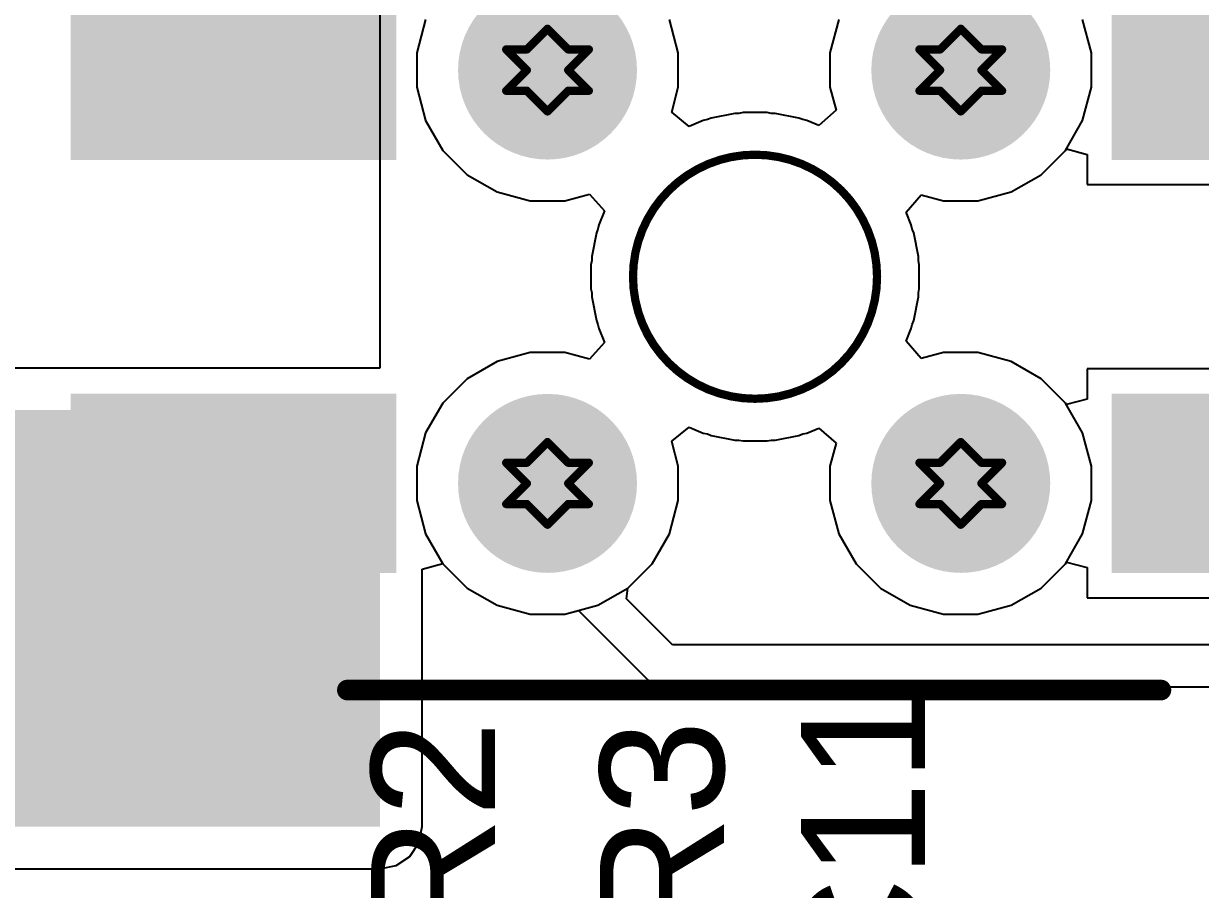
# Model space of a CAD drawing. Header units: inches. Extents: x -1 to 9.6, y 0 to 3.9.
# Drawn here: x 0.2859 to 0.5707, y 0.34 to 0.5495 of the extents above; entities that cross this region are included whole.
import ezdxf

# ---------------------------------------------------------------- set-up
doc = ezdxf.new("R2010")
doc.units = ezdxf.units.IN
doc.header["$MEASUREMENT"] = 0
for name, color, linetype in [('Board Outline', 216, 'Continuous'), ('Bottom Layer', 5, 'Continuous'), ('Bottom Solder', 6, 'Continuous'), ('Drill Drawing', 1, 'Continuous'), ('Multi-Layer', 9, 'Continuous'), ('Pad Holes', 156, 'Continuous'), ('Top Layer', 1, 'Continuous'), ('Top Overlay', 2, 'Continuous'), ('Top Paste', 8, 'Continuous'), ('Top Solder', 216, 'Continuous')]:
    doc.layers.add(name, color=color, linetype=linetype)
doc.styles.add('Arial', font='', dxfattribs={"height": 0.2})
doc.styles.get('Arial').set_extended_font_data('Arial')

# ---------------------------------------------------------------- blocks, each defined once
blk = doc.blocks.new('610010243021_42')
at = {"layer": 'Bottom Solder'}
h = blk.add_hatch(color=6, dxfattribs=at)
edge = h.paths.add_edge_path()
edge.add_arc((-0.05, 0.2), 0.004, 0, 360)
h = blk.add_hatch(color=6, dxfattribs=at)
edge = h.paths.add_edge_path()
edge.add_arc((0.05, 0.2), 0.004, 0, 360)
h = blk.add_hatch(color=6, dxfattribs=at)
edge = h.paths.add_edge_path()
edge.add_arc((-0.05, 0.1), 0.004, 0, 360)
h = blk.add_hatch(color=6, dxfattribs=at)
edge = h.paths.add_edge_path()
edge.add_arc((0.05, 0.1), 0.004, 0, 360)
at = {"layer": 'Pad Holes'}
h = blk.add_hatch(color=7, dxfattribs=at)
edge = h.paths.add_edge_path()
edge.add_arc((-0.05, 0.2), 0.02165, 0, 360)
h = blk.add_hatch(color=7, dxfattribs=at)
edge = h.paths.add_edge_path()
edge.add_arc((0.05, 0.2), 0.02165, 0, 360)
h = blk.add_hatch(color=7, dxfattribs=at)
edge = h.paths.add_edge_path()
edge.add_arc((-0.05, 0.1), 0.02165, 0, 360)
h = blk.add_hatch(color=7, dxfattribs=at)
edge = h.paths.add_edge_path()
edge.add_arc((0.05, 0.1), 0.02165, 0, 360)
at = {"layer": 'Top Layer'}
for points in [[(-0.16142, 0.18228), (-0.16142, 0.21772), (-0.09055, 0.21772), (-0.09055, 0.18228)], [(0.09055, 0.18228), (0.09055, 0.21772), (0.16142, 0.21772), (0.16142, 0.18228)], [(-0.16142, 0.08228), (-0.16142, 0.11772), (-0.09055, 0.11772), (-0.09055, 0.08228)], [(0.09055, 0.08228), (0.09055, 0.11772), (0.16142, 0.11772), (0.16142, 0.08228)]]:
    blk.add_hatch(color=1, dxfattribs=at).paths.add_polyline_path(points)
at = {"layer": 'Top Paste'}
for points in [[(-0.16142, 0.18228), (-0.16142, 0.21772), (-0.09055, 0.21772), (-0.09055, 0.18228)], [(0.09055, 0.18228), (0.09055, 0.21772), (0.16142, 0.21772), (0.16142, 0.18228)], [(-0.16142, 0.08228), (-0.16142, 0.11772), (-0.09055, 0.11772), (-0.09055, 0.08228)], [(0.09055, 0.08228), (0.09055, 0.11772), (0.16142, 0.11772), (0.16142, 0.08228)]]:
    blk.add_hatch(color=8, dxfattribs=at).paths.add_polyline_path(points)
at = {"layer": 'Top Solder'}
for points in [[(-0.16542, 0.17828), (-0.16542, 0.22172), (-0.08655, 0.22172), (-0.08655, 0.17828)], [(0.08655, 0.17828), (0.08655, 0.22172), (0.16542, 0.22172), (0.16542, 0.17828)], [(-0.16542, 0.07828), (-0.16542, 0.12172), (-0.08655, 0.12172), (-0.08655, 0.07828)], [(0.08655, 0.07828), (0.08655, 0.12172), (0.16542, 0.12172), (0.16542, 0.07828)]]:
    blk.add_hatch(color=216, dxfattribs=at).paths.add_polyline_path(points)
h = blk.add_hatch(color=216, dxfattribs=at)
edge = h.paths.add_edge_path()
edge.add_arc((-0.05, 0.2), 0.004, 0, 360)
h = blk.add_hatch(color=216, dxfattribs=at)
edge = h.paths.add_edge_path()
edge.add_arc((0.05, 0.2), 0.004, 0, 360)
h = blk.add_hatch(color=216, dxfattribs=at)
edge = h.paths.add_edge_path()
edge.add_arc((-0.05, 0.1), 0.004, 0, 360)
h = blk.add_hatch(color=216, dxfattribs=at)
edge = h.paths.add_edge_path()
edge.add_arc((0.05, 0.1), 0.004, 0, 360)
at = {"layer": 'Top Overlay'}
for points in [[(0, 0.25, 0.005, 0.005, 0), (-0.09843, 0.25, 0.005, 0.005, 0)], [(0.09843, 0.25, 0.005, 0.005, 0), (0, 0.25, 0.005, 0.005, 0)]]:
    blk.add_lwpolyline(points, format="xyseb", dxfattribs=at)
for points in [[(-0.09968, 0.25, 0.0025, 0.0025, 1), (-0.09718, 0.25, 0.0025, 0.0025, 1)], [(-0.00125, 0.25, 0.0025, 0.0025, 1), (0.00125, 0.25, 0.0025, 0.0025, 1)], [(-0.00125, 0.25, 0.0025, 0.0025, 1), (0.00125, 0.25, 0.0025, 0.0025, 1)], [(0.09718, 0.25, 0.0025, 0.0025, 1), (0.09968, 0.25, 0.0025, 0.0025, 1)]]:
    blk.add_lwpolyline(points, format="xyseb", close=True, dxfattribs=at)

msp = doc.modelspace()

# ---------------------------------------------------------------- hatches: boundary and pattern name
at = {"layer": 'Top Layer'}
msp.add_hatch(color=1, dxfattribs=at).paths.add_polyline_path([(0.24001, 0.35518), (0.37218, 0.35518), (0.37218, 0.45595), (0.24001, 0.45595)])

# ---------------------------------------------------------------- linework, layer by layer
at = {"layer": 'Board Outline'}
for points in [[(0.49247, 0.48823, 0.002, 0.002, 1), (0.43342, 0.48823, 0.002, 0.002, 1)], [(0.43292, 0.48823, 0.001, 0.001, 1), (0.43392, 0.48823, 0.001, 0.001, 1)], [(0.49197, 0.48823, 0.001, 0.001, 1), (0.49297, 0.48823, 0.001, 0.001, 1)]]:
    msp.add_lwpolyline(points, format="xyseb", close=True, dxfattribs=at)
at = {"layer": 'Bottom Layer'}
for p, q in [((0.38323, 0.55045), (0.38107, 0.5424)), ((0.44438, 0.5424), (0.44222, 0.55045)), ((0.48323, 0.55045), (0.48107, 0.5424)), ((0.54438, 0.5424), (0.54222, 0.55045)), ((0.38107, 0.5424), (0.38107, 0.53407)), ((0.44438, 0.53407), (0.44438, 0.5424)), ((0.48107, 0.5424), (0.48107, 0.53407)), ((0.54438, 0.53407), (0.54438, 0.5424)), ((0.38107, 0.53407), (0.38323, 0.52601)), ((0.44278, 0.52807), (0.44438, 0.53407)), ((0.48107, 0.53407), (0.48256, 0.52852)), ((0.54222, 0.52601), (0.54438, 0.53407)), ((0.44279, 0.52806), (0.44278, 0.52807)), ((0.44697, 0.52461), (0.44279, 0.52806)), ((0.45805, 0.52776), (0.45234, 0.52663)), ((0.45905, 0.52776), (0.45805, 0.52776)), ((0.46004, 0.52796), (0.45905, 0.52776)), ((0.46586, 0.52796), (0.46004, 0.52796)), ((0.46684, 0.52776), (0.46586, 0.52796)), ((0.46784, 0.52776), (0.46684, 0.52776)), ((0.47355, 0.52663), (0.46784, 0.52776)), ((0.48256, 0.52852), (0.47837, 0.52484)), ((0.38323, 0.52601), (0.3874, 0.5188)), ((0.45043, 0.52604), (0.44697, 0.52461)), ((0.45142, 0.52624), (0.45043, 0.52604)), ((0.45234, 0.52663), (0.45142, 0.52624)), ((0.47448, 0.52624), (0.47355, 0.52663)), ((0.47546, 0.52604), (0.47448, 0.52624)), ((0.47837, 0.52484), (0.47546, 0.52604)), ((0.53806, 0.5188), (0.54222, 0.52601)), ((0.3874, 0.5188), (0.39329, 0.5129)), ((0.53216, 0.5129), (0.53806, 0.5188)), ((0.39329, 0.5129), (0.40051, 0.50874)), ((0.52494, 0.50874), (0.53216, 0.5129)), ((0.40051, 0.50874), (0.40856, 0.50658)), ((0.41689, 0.50658), (0.42289, 0.50819)), ((0.42289, 0.50819), (0.42654, 0.50414)), ((0.49948, 0.50384), (0.50316, 0.50803)), ((0.50316, 0.50803), (0.50856, 0.50658)), ((0.51689, 0.50658), (0.52494, 0.50874)), ((0.40856, 0.50658), (0.41689, 0.50658)), ((0.42654, 0.50414), (0.42513, 0.50075)), ((0.50856, 0.50658), (0.51689, 0.50658)), ((0.50076, 0.50075), (0.49948, 0.50384)), ((0.42455, 0.49883), (0.42342, 0.49313)), ((0.42494, 0.49976), (0.42455, 0.49883)), ((0.42513, 0.50075), (0.42494, 0.49976)), ((0.50096, 0.49976), (0.50076, 0.50075)), ((0.50134, 0.49883), (0.50096, 0.49976)), ((0.50247, 0.49313), (0.50134, 0.49883)), ((0.42342, 0.49313), (0.42342, 0.49213)), ((0.50247, 0.49213), (0.50247, 0.49313)), ((0.42342, 0.49213), (0.42322, 0.49114)), ((0.42322, 0.49114), (0.42322, 0.48532)), ((0.50267, 0.49114), (0.50247, 0.49213)), ((0.50267, 0.48532), (0.50267, 0.49114)), ((0.42322, 0.48532), (0.42342, 0.48434)), ((0.42342, 0.48434), (0.42342, 0.48334)), ((0.50247, 0.48434), (0.50267, 0.48532)), ((0.50247, 0.48333), (0.50247, 0.48434)), ((0.42342, 0.48334), (0.42455, 0.47763)), ((0.50134, 0.47763), (0.50247, 0.48333)), ((0.42455, 0.47763), (0.42494, 0.4767)), ((0.42494, 0.4767), (0.42513, 0.47572)), ((0.42513, 0.47572), (0.42654, 0.47233)), ((0.49948, 0.47263), (0.50076, 0.47572)), ((0.50076, 0.47572), (0.50096, 0.4767)), ((0.50096, 0.4767), (0.50134, 0.47763)), ((0.42654, 0.47233), (0.42289, 0.46828)), ((0.50316, 0.46844), (0.49948, 0.47263)), ((0.40051, 0.46773), (0.39329, 0.46356)), ((0.40856, 0.46989), (0.40051, 0.46773)), ((0.41689, 0.46989), (0.40856, 0.46989)), ((0.42289, 0.46828), (0.41689, 0.46989)), ((0.50856, 0.46989), (0.50316, 0.46844)), ((0.51689, 0.46989), (0.50856, 0.46989)), ((0.52494, 0.46773), (0.51689, 0.46989)), ((0.53216, 0.46356), (0.52494, 0.46773)), ((0.39329, 0.46356), (0.3874, 0.45767)), ((0.53806, 0.45767), (0.53216, 0.46356)), ((0.3874, 0.45767), (0.38323, 0.45045)), ((0.54222, 0.45045), (0.53806, 0.45767)), ((0.38323, 0.45045), (0.38107, 0.4424)), ((0.44279, 0.44841), (0.44697, 0.45185)), ((0.44697, 0.45185), (0.45043, 0.45042)), ((0.45043, 0.45042), (0.45142, 0.45022)), ((0.45142, 0.45022), (0.45235, 0.44984)), ((0.47355, 0.44984), (0.47448, 0.45022)), ((0.47448, 0.45022), (0.47546, 0.45042)), ((0.47546, 0.45042), (0.47837, 0.45162)), ((0.47837, 0.45162), (0.48256, 0.44795)), ((0.54438, 0.4424), (0.54222, 0.45045)), ((0.44278, 0.44839), (0.44279, 0.44841)), ((0.44438, 0.4424), (0.44278, 0.44839)), ((0.45235, 0.44984), (0.45805, 0.4487)), ((0.45805, 0.4487), (0.45905, 0.4487)), ((0.45905, 0.4487), (0.46004, 0.44851)), ((0.46004, 0.44851), (0.46586, 0.44851)), ((0.46586, 0.44851), (0.46684, 0.4487)), ((0.46684, 0.4487), (0.46784, 0.4487)), ((0.46784, 0.4487), (0.47355, 0.44984)), ((0.48256, 0.44795), (0.48107, 0.4424)), ((0.38107, 0.4424), (0.38107, 0.43407)), ((0.44438, 0.43407), (0.44438, 0.4424)), ((0.48107, 0.4424), (0.48107, 0.43407)), ((0.54438, 0.43407), (0.54438, 0.4424)), ((0.38107, 0.43407), (0.38323, 0.42601)), ((0.44222, 0.42601), (0.44438, 0.43407)), ((0.48107, 0.43407), (0.48323, 0.42601)), ((0.54222, 0.42601), (0.54438, 0.43407)), ((0.38323, 0.42601), (0.3874, 0.4188)), ((0.43806, 0.4188), (0.44222, 0.42601)), ((0.48323, 0.42601), (0.4874, 0.4188)), ((0.53806, 0.4188), (0.54222, 0.42601)), ((0.3874, 0.4188), (0.39329, 0.4129)), ((0.43216, 0.4129), (0.43806, 0.4188)), ((0.4874, 0.4188), (0.49329, 0.4129)), ((0.53216, 0.4129), (0.53806, 0.4188)), ((0.39329, 0.4129), (0.40051, 0.40874)), ((0.42494, 0.40874), (0.43216, 0.4129)), ((0.49329, 0.4129), (0.50051, 0.40874)), ((0.52494, 0.40874), (0.53216, 0.4129)), ((0.40051, 0.40874), (0.40856, 0.40658)), ((0.41689, 0.40658), (0.42494, 0.40874)), ((0.50051, 0.40874), (0.50856, 0.40658)), ((0.51689, 0.40658), (0.52494, 0.40874)), ((0.40856, 0.40658), (0.41689, 0.40658)), ((0.50856, 0.40658), (0.51689, 0.40658))]:
    msp.add_line(p, q, dxfattribs=at)
at = {"layer": 'Drill Drawing'}
for points in [[(0.40773, 0.54323, 0.002, 0.002, 0), (0.41273, 0.54823, 0.002, 0.002, 0)], [(0.41273, 0.54823, 0.002, 0.002, 0), (0.41773, 0.54323, 0.002, 0.002, 0)], [(0.50773, 0.54323, 0.002, 0.002, 0), (0.51273, 0.54823, 0.002, 0.002, 0)], [(0.51273, 0.54823, 0.002, 0.002, 0), (0.51773, 0.54323, 0.002, 0.002, 0)], [(0.40273, 0.54323, 0.002, 0.002, 0), (0.40773, 0.53823, 0.002, 0.002, 0)], [(0.40273, 0.54323, 0.002, 0.002, 0), (0.40773, 0.54323, 0.002, 0.002, 0)], [(0.41773, 0.54323, 0.002, 0.002, 0), (0.42273, 0.54323, 0.002, 0.002, 0)], [(0.41773, 0.53823, 0.002, 0.002, 0), (0.42273, 0.54323, 0.002, 0.002, 0)], [(0.50273, 0.54323, 0.002, 0.002, 0), (0.50773, 0.53823, 0.002, 0.002, 0)], [(0.50273, 0.54323, 0.002, 0.002, 0), (0.50773, 0.54323, 0.002, 0.002, 0)], [(0.51773, 0.54323, 0.002, 0.002, 0), (0.52273, 0.54323, 0.002, 0.002, 0)], [(0.51773, 0.53823, 0.002, 0.002, 0), (0.52273, 0.54323, 0.002, 0.002, 0)], [(0.40273, 0.53323, 0.002, 0.002, 0), (0.40773, 0.53823, 0.002, 0.002, 0)], [(0.41773, 0.53823, 0.002, 0.002, 0), (0.42273, 0.53323, 0.002, 0.002, 0)], [(0.50273, 0.53323, 0.002, 0.002, 0), (0.50773, 0.53823, 0.002, 0.002, 0)], [(0.51773, 0.53823, 0.002, 0.002, 0), (0.52273, 0.53323, 0.002, 0.002, 0)], [(0.40273, 0.53323, 0.002, 0.002, 0), (0.40773, 0.53323, 0.002, 0.002, 0)], [(0.40773, 0.53323, 0.002, 0.002, 0), (0.41273, 0.52823, 0.002, 0.002, 0)], [(0.41273, 0.52823, 0.002, 0.002, 0), (0.41773, 0.53323, 0.002, 0.002, 0)], [(0.41773, 0.53323, 0.002, 0.002, 0), (0.42273, 0.53323, 0.002, 0.002, 0)], [(0.50273, 0.53323, 0.002, 0.002, 0), (0.50773, 0.53323, 0.002, 0.002, 0)], [(0.50773, 0.53323, 0.002, 0.002, 0), (0.51273, 0.52823, 0.002, 0.002, 0)], [(0.51273, 0.52823, 0.002, 0.002, 0), (0.51773, 0.53323, 0.002, 0.002, 0)], [(0.51773, 0.53323, 0.002, 0.002, 0), (0.52273, 0.53323, 0.002, 0.002, 0)], [(0.40773, 0.44323, 0.002, 0.002, 0), (0.41273, 0.44823, 0.002, 0.002, 0)], [(0.41273, 0.44823, 0.002, 0.002, 0), (0.41773, 0.44323, 0.002, 0.002, 0)], [(0.50773, 0.44323, 0.002, 0.002, 0), (0.51273, 0.44823, 0.002, 0.002, 0)], [(0.51273, 0.44823, 0.002, 0.002, 0), (0.51773, 0.44323, 0.002, 0.002, 0)], [(0.40273, 0.44323, 0.002, 0.002, 0), (0.40773, 0.43823, 0.002, 0.002, 0)], [(0.40273, 0.44323, 0.002, 0.002, 0), (0.40773, 0.44323, 0.002, 0.002, 0)], [(0.41773, 0.44323, 0.002, 0.002, 0), (0.42273, 0.44323, 0.002, 0.002, 0)], [(0.41773, 0.43823, 0.002, 0.002, 0), (0.42273, 0.44323, 0.002, 0.002, 0)], [(0.50273, 0.44323, 0.002, 0.002, 0), (0.50773, 0.43823, 0.002, 0.002, 0)], [(0.50273, 0.44323, 0.002, 0.002, 0), (0.50773, 0.44323, 0.002, 0.002, 0)], [(0.51773, 0.44323, 0.002, 0.002, 0), (0.52273, 0.44323, 0.002, 0.002, 0)], [(0.51773, 0.43823, 0.002, 0.002, 0), (0.52273, 0.44323, 0.002, 0.002, 0)], [(0.40273, 0.43323, 0.002, 0.002, 0), (0.40773, 0.43823, 0.002, 0.002, 0)], [(0.41773, 0.43823, 0.002, 0.002, 0), (0.42273, 0.43323, 0.002, 0.002, 0)], [(0.50273, 0.43323, 0.002, 0.002, 0), (0.50773, 0.43823, 0.002, 0.002, 0)], [(0.51773, 0.43823, 0.002, 0.002, 0), (0.52273, 0.43323, 0.002, 0.002, 0)], [(0.40273, 0.43323, 0.002, 0.002, 0), (0.40773, 0.43323, 0.002, 0.002, 0)], [(0.40773, 0.43323, 0.002, 0.002, 0), (0.41273, 0.42823, 0.002, 0.002, 0)], [(0.41273, 0.42823, 0.002, 0.002, 0), (0.41773, 0.43323, 0.002, 0.002, 0)], [(0.41773, 0.43323, 0.002, 0.002, 0), (0.42273, 0.43323, 0.002, 0.002, 0)], [(0.50273, 0.43323, 0.002, 0.002, 0), (0.50773, 0.43323, 0.002, 0.002, 0)], [(0.50773, 0.43323, 0.002, 0.002, 0), (0.51273, 0.42823, 0.002, 0.002, 0)], [(0.51273, 0.42823, 0.002, 0.002, 0), (0.51773, 0.43323, 0.002, 0.002, 0)], [(0.51773, 0.43323, 0.002, 0.002, 0), (0.52273, 0.43323, 0.002, 0.002, 0)]]:
    msp.add_lwpolyline(points, format="xyseb", dxfattribs=at)
for points in [[(0.41223, 0.54823, 0.001, 0.001, 1), (0.41323, 0.54823, 0.001, 0.001, 1)], [(0.41223, 0.54823, 0.001, 0.001, 1), (0.41323, 0.54823, 0.001, 0.001, 1)], [(0.51223, 0.54823, 0.001, 0.001, 1), (0.51323, 0.54823, 0.001, 0.001, 1)], [(0.51223, 0.54823, 0.001, 0.001, 1), (0.51323, 0.54823, 0.001, 0.001, 1)], [(0.40223, 0.54323, 0.001, 0.001, 1), (0.40323, 0.54323, 0.001, 0.001, 1)], [(0.40223, 0.54323, 0.001, 0.001, 1), (0.40323, 0.54323, 0.001, 0.001, 1)], [(0.40723, 0.54323, 0.001, 0.001, 1), (0.40823, 0.54323, 0.001, 0.001, 1)], [(0.40723, 0.54323, 0.001, 0.001, 1), (0.40823, 0.54323, 0.001, 0.001, 1)], [(0.41723, 0.54323, 0.001, 0.001, 1), (0.41823, 0.54323, 0.001, 0.001, 1)], [(0.41723, 0.54323, 0.001, 0.001, 1), (0.41823, 0.54323, 0.001, 0.001, 1)], [(0.42223, 0.54323, 0.001, 0.001, 1), (0.42323, 0.54323, 0.001, 0.001, 1)], [(0.42223, 0.54323, 0.001, 0.001, 1), (0.42323, 0.54323, 0.001, 0.001, 1)], [(0.50223, 0.54323, 0.001, 0.001, 1), (0.50323, 0.54323, 0.001, 0.001, 1)], [(0.50223, 0.54323, 0.001, 0.001, 1), (0.50323, 0.54323, 0.001, 0.001, 1)], [(0.50723, 0.54323, 0.001, 0.001, 1), (0.50823, 0.54323, 0.001, 0.001, 1)], [(0.50723, 0.54323, 0.001, 0.001, 1), (0.50823, 0.54323, 0.001, 0.001, 1)], [(0.51723, 0.54323, 0.001, 0.001, 1), (0.51823, 0.54323, 0.001, 0.001, 1)], [(0.51723, 0.54323, 0.001, 0.001, 1), (0.51823, 0.54323, 0.001, 0.001, 1)], [(0.52223, 0.54323, 0.001, 0.001, 1), (0.52323, 0.54323, 0.001, 0.001, 1)], [(0.52223, 0.54323, 0.001, 0.001, 1), (0.52323, 0.54323, 0.001, 0.001, 1)], [(0.40723, 0.53823, 0.001, 0.001, 1), (0.40823, 0.53823, 0.001, 0.001, 1)], [(0.40723, 0.53823, 0.001, 0.001, 1), (0.40823, 0.53823, 0.001, 0.001, 1)], [(0.41723, 0.53823, 0.001, 0.001, 1), (0.41823, 0.53823, 0.001, 0.001, 1)], [(0.41723, 0.53823, 0.001, 0.001, 1), (0.41823, 0.53823, 0.001, 0.001, 1)], [(0.50723, 0.53823, 0.001, 0.001, 1), (0.50823, 0.53823, 0.001, 0.001, 1)], [(0.50723, 0.53823, 0.001, 0.001, 1), (0.50823, 0.53823, 0.001, 0.001, 1)], [(0.51723, 0.53823, 0.001, 0.001, 1), (0.51823, 0.53823, 0.001, 0.001, 1)], [(0.51723, 0.53823, 0.001, 0.001, 1), (0.51823, 0.53823, 0.001, 0.001, 1)], [(0.40223, 0.53323, 0.001, 0.001, 1), (0.40323, 0.53323, 0.001, 0.001, 1)], [(0.40223, 0.53323, 0.001, 0.001, 1), (0.40323, 0.53323, 0.001, 0.001, 1)], [(0.40723, 0.53323, 0.001, 0.001, 1), (0.40823, 0.53323, 0.001, 0.001, 1)], [(0.40723, 0.53323, 0.001, 0.001, 1), (0.40823, 0.53323, 0.001, 0.001, 1)], [(0.41723, 0.53323, 0.001, 0.001, 1), (0.41823, 0.53323, 0.001, 0.001, 1)], [(0.41723, 0.53323, 0.001, 0.001, 1), (0.41823, 0.53323, 0.001, 0.001, 1)], [(0.42223, 0.53323, 0.001, 0.001, 1), (0.42323, 0.53323, 0.001, 0.001, 1)], [(0.42223, 0.53323, 0.001, 0.001, 1), (0.42323, 0.53323, 0.001, 0.001, 1)], [(0.50223, 0.53323, 0.001, 0.001, 1), (0.50323, 0.53323, 0.001, 0.001, 1)], [(0.50223, 0.53323, 0.001, 0.001, 1), (0.50323, 0.53323, 0.001, 0.001, 1)], [(0.50723, 0.53323, 0.001, 0.001, 1), (0.50823, 0.53323, 0.001, 0.001, 1)], [(0.50723, 0.53323, 0.001, 0.001, 1), (0.50823, 0.53323, 0.001, 0.001, 1)], [(0.51723, 0.53323, 0.001, 0.001, 1), (0.51823, 0.53323, 0.001, 0.001, 1)], [(0.51723, 0.53323, 0.001, 0.001, 1), (0.51823, 0.53323, 0.001, 0.001, 1)], [(0.52223, 0.53323, 0.001, 0.001, 1), (0.52323, 0.53323, 0.001, 0.001, 1)], [(0.52223, 0.53323, 0.001, 0.001, 1), (0.52323, 0.53323, 0.001, 0.001, 1)], [(0.41223, 0.52823, 0.001, 0.001, 1), (0.41323, 0.52823, 0.001, 0.001, 1)], [(0.41223, 0.52823, 0.001, 0.001, 1), (0.41323, 0.52823, 0.001, 0.001, 1)], [(0.51223, 0.52823, 0.001, 0.001, 1), (0.51323, 0.52823, 0.001, 0.001, 1)], [(0.51223, 0.52823, 0.001, 0.001, 1), (0.51323, 0.52823, 0.001, 0.001, 1)], [(0.41223, 0.44823, 0.001, 0.001, 1), (0.41323, 0.44823, 0.001, 0.001, 1)], [(0.41223, 0.44823, 0.001, 0.001, 1), (0.41323, 0.44823, 0.001, 0.001, 1)], [(0.51223, 0.44823, 0.001, 0.001, 1), (0.51323, 0.44823, 0.001, 0.001, 1)], [(0.51223, 0.44823, 0.001, 0.001, 1), (0.51323, 0.44823, 0.001, 0.001, 1)], [(0.40223, 0.44323, 0.001, 0.001, 1), (0.40323, 0.44323, 0.001, 0.001, 1)], [(0.40223, 0.44323, 0.001, 0.001, 1), (0.40323, 0.44323, 0.001, 0.001, 1)], [(0.40723, 0.44323, 0.001, 0.001, 1), (0.40823, 0.44323, 0.001, 0.001, 1)], [(0.40723, 0.44323, 0.001, 0.001, 1), (0.40823, 0.44323, 0.001, 0.001, 1)], [(0.41723, 0.44323, 0.001, 0.001, 1), (0.41823, 0.44323, 0.001, 0.001, 1)], [(0.41723, 0.44323, 0.001, 0.001, 1), (0.41823, 0.44323, 0.001, 0.001, 1)], [(0.42223, 0.44323, 0.001, 0.001, 1), (0.42323, 0.44323, 0.001, 0.001, 1)], [(0.42223, 0.44323, 0.001, 0.001, 1), (0.42323, 0.44323, 0.001, 0.001, 1)], [(0.50223, 0.44323, 0.001, 0.001, 1), (0.50323, 0.44323, 0.001, 0.001, 1)], [(0.50223, 0.44323, 0.001, 0.001, 1), (0.50323, 0.44323, 0.001, 0.001, 1)], [(0.50723, 0.44323, 0.001, 0.001, 1), (0.50823, 0.44323, 0.001, 0.001, 1)], [(0.50723, 0.44323, 0.001, 0.001, 1), (0.50823, 0.44323, 0.001, 0.001, 1)], [(0.51723, 0.44323, 0.001, 0.001, 1), (0.51823, 0.44323, 0.001, 0.001, 1)], [(0.51723, 0.44323, 0.001, 0.001, 1), (0.51823, 0.44323, 0.001, 0.001, 1)], [(0.52223, 0.44323, 0.001, 0.001, 1), (0.52323, 0.44323, 0.001, 0.001, 1)], [(0.52223, 0.44323, 0.001, 0.001, 1), (0.52323, 0.44323, 0.001, 0.001, 1)], [(0.40723, 0.43823, 0.001, 0.001, 1), (0.40823, 0.43823, 0.001, 0.001, 1)], [(0.40723, 0.43823, 0.001, 0.001, 1), (0.40823, 0.43823, 0.001, 0.001, 1)], [(0.41723, 0.43823, 0.001, 0.001, 1), (0.41823, 0.43823, 0.001, 0.001, 1)], [(0.41723, 0.43823, 0.001, 0.001, 1), (0.41823, 0.43823, 0.001, 0.001, 1)], [(0.50723, 0.43823, 0.001, 0.001, 1), (0.50823, 0.43823, 0.001, 0.001, 1)], [(0.50723, 0.43823, 0.001, 0.001, 1), (0.50823, 0.43823, 0.001, 0.001, 1)], [(0.51723, 0.43823, 0.001, 0.001, 1), (0.51823, 0.43823, 0.001, 0.001, 1)], [(0.51723, 0.43823, 0.001, 0.001, 1), (0.51823, 0.43823, 0.001, 0.001, 1)], [(0.40223, 0.43323, 0.001, 0.001, 1), (0.40323, 0.43323, 0.001, 0.001, 1)], [(0.40223, 0.43323, 0.001, 0.001, 1), (0.40323, 0.43323, 0.001, 0.001, 1)], [(0.40723, 0.43323, 0.001, 0.001, 1), (0.40823, 0.43323, 0.001, 0.001, 1)], [(0.40723, 0.43323, 0.001, 0.001, 1), (0.40823, 0.43323, 0.001, 0.001, 1)], [(0.41723, 0.43323, 0.001, 0.001, 1), (0.41823, 0.43323, 0.001, 0.001, 1)], [(0.41723, 0.43323, 0.001, 0.001, 1), (0.41823, 0.43323, 0.001, 0.001, 1)], [(0.42223, 0.43323, 0.001, 0.001, 1), (0.42323, 0.43323, 0.001, 0.001, 1)], [(0.42223, 0.43323, 0.001, 0.001, 1), (0.42323, 0.43323, 0.001, 0.001, 1)], [(0.50223, 0.43323, 0.001, 0.001, 1), (0.50323, 0.43323, 0.001, 0.001, 1)], [(0.50223, 0.43323, 0.001, 0.001, 1), (0.50323, 0.43323, 0.001, 0.001, 1)], [(0.50723, 0.43323, 0.001, 0.001, 1), (0.50823, 0.43323, 0.001, 0.001, 1)], [(0.50723, 0.43323, 0.001, 0.001, 1), (0.50823, 0.43323, 0.001, 0.001, 1)], [(0.51723, 0.43323, 0.001, 0.001, 1), (0.51823, 0.43323, 0.001, 0.001, 1)], [(0.51723, 0.43323, 0.001, 0.001, 1), (0.51823, 0.43323, 0.001, 0.001, 1)], [(0.52223, 0.43323, 0.001, 0.001, 1), (0.52323, 0.43323, 0.001, 0.001, 1)], [(0.52223, 0.43323, 0.001, 0.001, 1), (0.52323, 0.43323, 0.001, 0.001, 1)], [(0.41223, 0.42823, 0.001, 0.001, 1), (0.41323, 0.42823, 0.001, 0.001, 1)], [(0.41223, 0.42823, 0.001, 0.001, 1), (0.41323, 0.42823, 0.001, 0.001, 1)], [(0.51223, 0.42823, 0.001, 0.001, 1), (0.51323, 0.42823, 0.001, 0.001, 1)], [(0.51223, 0.42823, 0.001, 0.001, 1), (0.51323, 0.42823, 0.001, 0.001, 1)]]:
    msp.add_lwpolyline(points, format="xyseb", close=True, dxfattribs=at)
at = {"layer": 'Multi-Layer'}
for p, q in [((0.45433, 0.51663), (0.44896, 0.5144)), ((0.46004, 0.51776), (0.45433, 0.51663)), ((0.46295, 0.51776), (0.46004, 0.51776)), ((0.46586, 0.51776), (0.46295, 0.51776)), ((0.47156, 0.51663), (0.46586, 0.51776)), ((0.47693, 0.5144), (0.47156, 0.51663)), ((0.44896, 0.5144), (0.44412, 0.51117)), ((0.48177, 0.51117), (0.47693, 0.5144)), ((0.44412, 0.51117), (0.44001, 0.50706)), ((0.48588, 0.50706), (0.48177, 0.51117)), ((0.44001, 0.50706), (0.43678, 0.50222)), ((0.48911, 0.50222), (0.48588, 0.50706)), ((0.43678, 0.50222), (0.43455, 0.49685)), ((0.49134, 0.49685), (0.48911, 0.50222)), ((0.43455, 0.49685), (0.43342, 0.49114)), ((0.49247, 0.49114), (0.49134, 0.49685)), ((0.43342, 0.49114), (0.43342, 0.48823)), ((0.49247, 0.48823), (0.49247, 0.49114)), ((0.43342, 0.48823), (0.43342, 0.48823)), ((0.43342, 0.48823), (0.43342, 0.48532)), ((0.49247, 0.48532), (0.49247, 0.48823)), ((0.43342, 0.48532), (0.43455, 0.47962)), ((0.49134, 0.47962), (0.49247, 0.48532)), ((0.43455, 0.47962), (0.43678, 0.47425)), ((0.48911, 0.47425), (0.49134, 0.47962)), ((0.43678, 0.47425), (0.44001, 0.46941)), ((0.48588, 0.46941), (0.48911, 0.47425)), ((0.44001, 0.46941), (0.44412, 0.4653)), ((0.48177, 0.4653), (0.48588, 0.46941)), ((0.44412, 0.4653), (0.44896, 0.46207)), ((0.47693, 0.46207), (0.48177, 0.4653)), ((0.44896, 0.46207), (0.45433, 0.45984)), ((0.47156, 0.45984), (0.47693, 0.46207)), ((0.45433, 0.45984), (0.46004, 0.4587)), ((0.46004, 0.4587), (0.46295, 0.4587)), ((0.46295, 0.4587), (0.46586, 0.4587)), ((0.46586, 0.4587), (0.47156, 0.45984))]:
    msp.add_line(p, q, dxfattribs=at)
at = {"layer": 'Top Layer'}
for p, q in [((0.37218, 0.55595), (0.37218, 0.46614)), ((0.44438, 0.5424), (0.44222, 0.55045)), ((0.48323, 0.55045), (0.48107, 0.5424)), ((0.44438, 0.53407), (0.44438, 0.5424)), ((0.48107, 0.5424), (0.48107, 0.53407)), ((0.44278, 0.52807), (0.44438, 0.53407)), ((0.48107, 0.53407), (0.48256, 0.52852)), ((0.44279, 0.52806), (0.44278, 0.52807)), ((0.44697, 0.52461), (0.44279, 0.52806)), ((0.45805, 0.52776), (0.45234, 0.52663)), ((0.45905, 0.52776), (0.45805, 0.52776)), ((0.46004, 0.52796), (0.45905, 0.52776)), ((0.46586, 0.52796), (0.46004, 0.52796)), ((0.46684, 0.52776), (0.46586, 0.52796)), ((0.46784, 0.52776), (0.46684, 0.52776)), ((0.47355, 0.52663), (0.46784, 0.52776)), ((0.48256, 0.52852), (0.47837, 0.52484)), ((0.45043, 0.52604), (0.44697, 0.52461)), ((0.45142, 0.52624), (0.45043, 0.52604)), ((0.45234, 0.52663), (0.45142, 0.52624)), ((0.47448, 0.52624), (0.47355, 0.52663)), ((0.47546, 0.52604), (0.47448, 0.52624)), ((0.47837, 0.52484), (0.47546, 0.52604)), ((0.53216, 0.5129), (0.53806, 0.5188)), ((0.53806, 0.5188), (0.53828, 0.51918)), ((0.53828, 0.51918), (0.54328, 0.51784)), ((0.54328, 0.51784), (0.54328, 0.51052)), ((0.52494, 0.50874), (0.53216, 0.5129)), ((0.54328, 0.51052), (0.63414, 0.51052)), ((0.49948, 0.50384), (0.50316, 0.50803)), ((0.50316, 0.50803), (0.50856, 0.50658)), ((0.51689, 0.50658), (0.52494, 0.50874)), ((0.50856, 0.50658), (0.51689, 0.50658)), ((0.50076, 0.50075), (0.49948, 0.50384)), ((0.50096, 0.49976), (0.50076, 0.50075)), ((0.50134, 0.49883), (0.50096, 0.49976)), ((0.50247, 0.49313), (0.50134, 0.49883)), ((0.50247, 0.49213), (0.50247, 0.49313)), ((0.50267, 0.49114), (0.50247, 0.49213)), ((0.50267, 0.48532), (0.50267, 0.49114)), ((0.50247, 0.48434), (0.50267, 0.48532)), ((0.50247, 0.48333), (0.50247, 0.48434)), ((0.50134, 0.47763), (0.50247, 0.48333)), ((0.49948, 0.47263), (0.50076, 0.47572)), ((0.50076, 0.47572), (0.50096, 0.4767)), ((0.50096, 0.4767), (0.50134, 0.47763)), ((0.50316, 0.46844), (0.49948, 0.47263)), ((0.50856, 0.46989), (0.50316, 0.46844)), ((0.51689, 0.46989), (0.50856, 0.46989)), ((0.52494, 0.46773), (0.51689, 0.46989)), ((0.53216, 0.46356), (0.52494, 0.46773)), ((0.37218, 0.46614), (0.28021, 0.46614)), ((0.63414, 0.46595), (0.54328, 0.46595)), ((0.54328, 0.46595), (0.54328, 0.45862)), ((0.53806, 0.45767), (0.53216, 0.46356)), ((0.54328, 0.45862), (0.53828, 0.45728)), ((0.53828, 0.45728), (0.53806, 0.45767)), ((0.44279, 0.44841), (0.44697, 0.45185)), ((0.44697, 0.45185), (0.45043, 0.45042)), ((0.45043, 0.45042), (0.45142, 0.45022)), ((0.45142, 0.45022), (0.45235, 0.44984)), ((0.47355, 0.44984), (0.47448, 0.45022)), ((0.47448, 0.45022), (0.47546, 0.45042)), ((0.47546, 0.45042), (0.47837, 0.45162)), ((0.47837, 0.45162), (0.48256, 0.44795)), ((0.44278, 0.44839), (0.44279, 0.44841)), ((0.44438, 0.4424), (0.44278, 0.44839)), ((0.45235, 0.44984), (0.45805, 0.4487)), ((0.45805, 0.4487), (0.45905, 0.4487)), ((0.45905, 0.4487), (0.46004, 0.44851)), ((0.46004, 0.44851), (0.46586, 0.44851)), ((0.46586, 0.44851), (0.46684, 0.4487)), ((0.46684, 0.4487), (0.46784, 0.4487)), ((0.46784, 0.4487), (0.47355, 0.44984)), ((0.48256, 0.44795), (0.48107, 0.4424)), ((0.44438, 0.43407), (0.44438, 0.4424)), ((0.48107, 0.4424), (0.48107, 0.43407)), ((0.44222, 0.42601), (0.44438, 0.43407)), ((0.48107, 0.43407), (0.48323, 0.42601)), ((0.43806, 0.4188), (0.44222, 0.42601)), ((0.48323, 0.42601), (0.4874, 0.4188)), ((0.38237, 0.4175), (0.38737, 0.41884)), ((0.38737, 0.41884), (0.3874, 0.4188)), ((0.3874, 0.4188), (0.39329, 0.4129)), ((0.43216, 0.4129), (0.43806, 0.4188)), ((0.4874, 0.4188), (0.49329, 0.4129)), ((0.53216, 0.4129), (0.53806, 0.4188)), ((0.53806, 0.4188), (0.53828, 0.41918)), ((0.53828, 0.41918), (0.54328, 0.41784)), ((0.38237, 0.35518), (0.38237, 0.4175)), ((0.54328, 0.41784), (0.54328, 0.41052)), ((0.39329, 0.4129), (0.40051, 0.40874)), ((0.43182, 0.41033), (0.43216, 0.4129)), ((0.44296, 0.3992), (0.43182, 0.41033)), ((0.49329, 0.4129), (0.50051, 0.40874)), ((0.52494, 0.40874), (0.53216, 0.4129)), ((0.54328, 0.41052), (0.59804, 0.41052)), ((0.40051, 0.40874), (0.40856, 0.40658)), ((0.41689, 0.40658), (0.42026, 0.40748)), ((0.42026, 0.40748), (0.43515, 0.39259)), ((0.50051, 0.40874), (0.50856, 0.40658)), ((0.51689, 0.40658), (0.52494, 0.40874)), ((0.40856, 0.40658), (0.41689, 0.40658)), ((0.50856, 0.40658), (0.51689, 0.40658)), ((0.60283, 0.3992), (0.44296, 0.3992)), ((0.43515, 0.39259), (0.43515, 0.39259)), ((0.43515, 0.39259), (0.43515, 0.39259)), ((0.43515, 0.39259), (0.43874, 0.389)), ((0.43874, 0.389), (0.61956, 0.389)), ((0.3816, 0.35127), (0.38237, 0.35518)), ((0.37939, 0.34797), (0.3816, 0.35127)), ((0.37608, 0.34576), (0.37939, 0.34797)), ((0.24001, 0.34498), (0.37218, 0.34498)), ((0.37218, 0.34498), (0.37608, 0.34576))]:
    msp.add_line(p, q, dxfattribs=at)

# ---------------------------------------------------------------- block references
at = {"rotation": 180}
msp.add_blockref('610010243021_42', (0.46273, 0.63823), dxfattribs=at)

# ---------------------------------------------------------------- texts
at = {"layer": 'Top Overlay', "style": 'Arial'}
for s, p in [('C11', (0.50409, 0.31253)), ('R3', (0.4554, 0.32744)), ('R2', (0.40003, 0.32724))]:
    msp.add_text(s, height=0.03, rotation=90, dxfattribs=at).set_placement(p)

doc.saveas('drawing.dxf')
